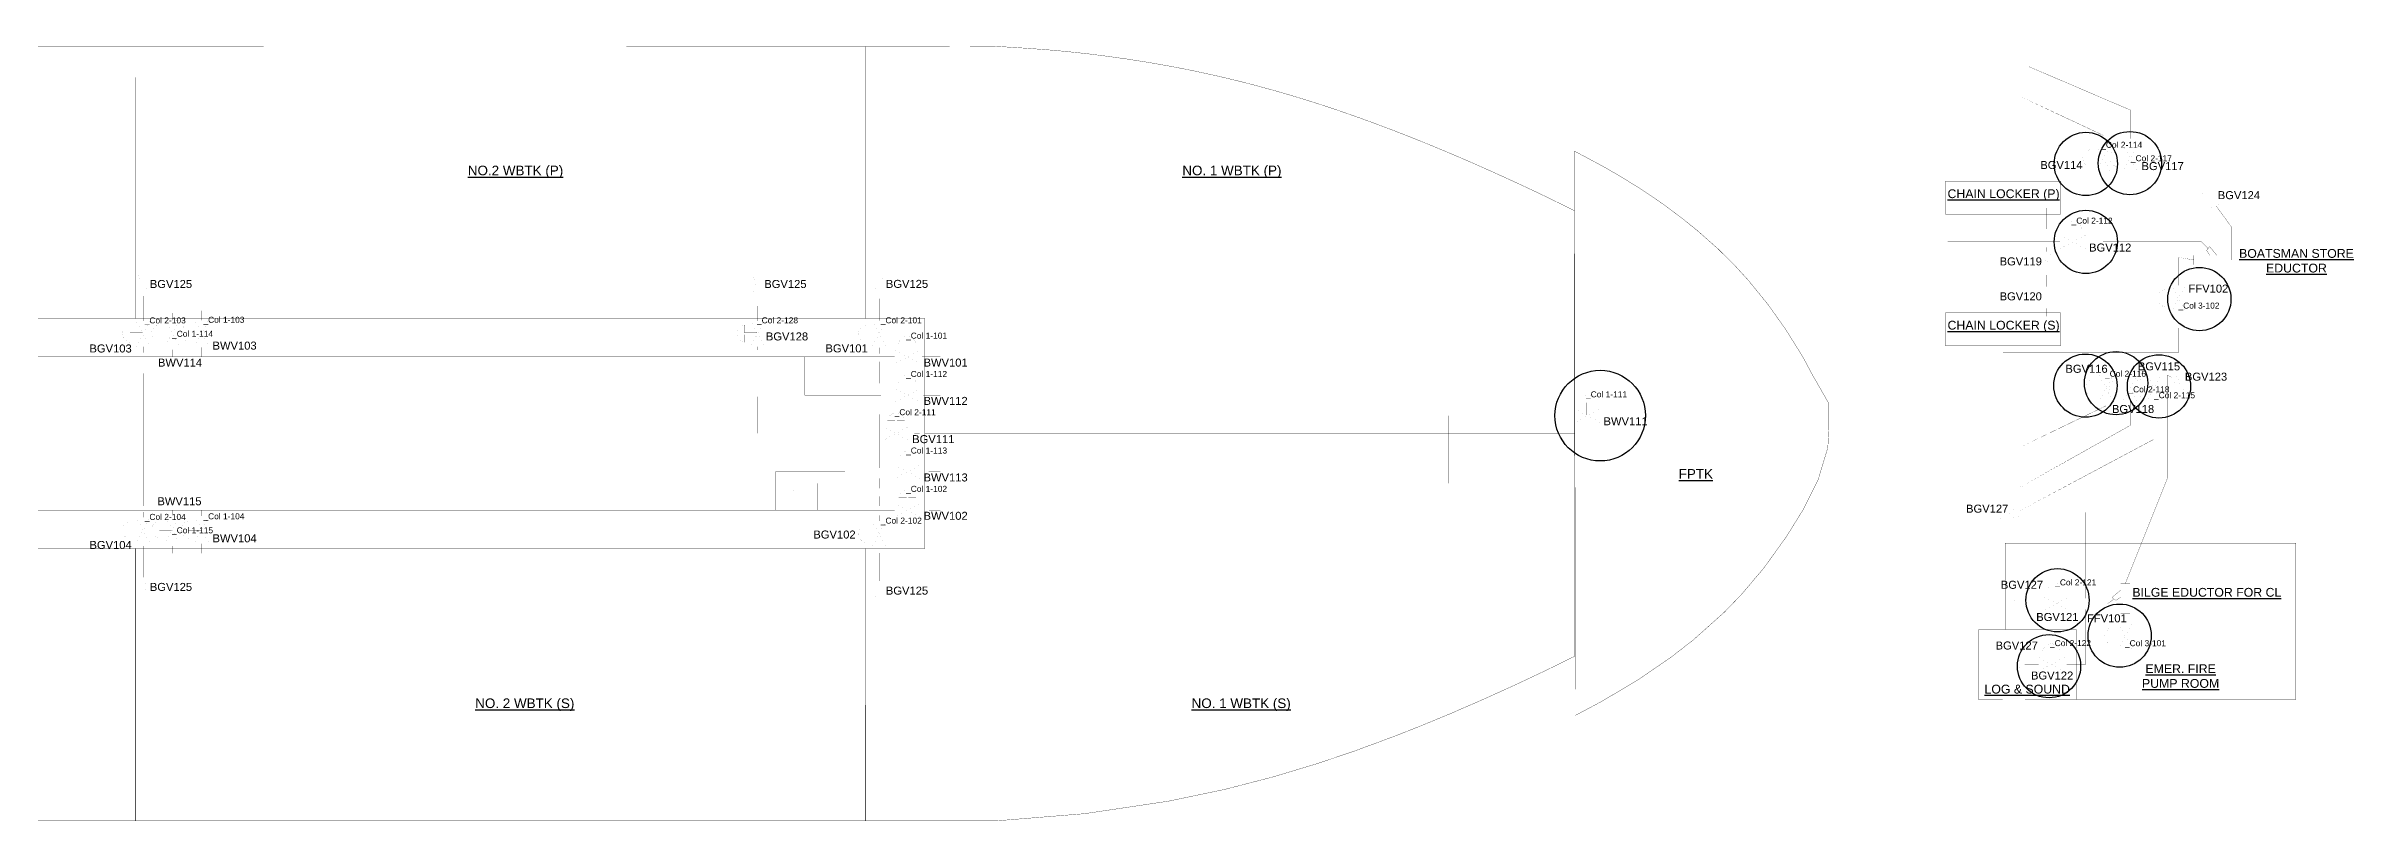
# Model space of a CAD drawing. Extents: x 136597 to 314487, y 107362 to 235283.
# Drawn here: x 152559 to 155442, y 117904 to 118872 of the extents above; entities that cross this region are included whole.
import ezdxf

# ---------------------------------------------------------------- set-up
doc = ezdxf.new("R2010")
doc.units = 0
doc.header["$MEASUREMENT"] = 0
doc.layers.add('A-BALLA.PIPE', color=200, linetype='CONTINUOUS', lineweight=50)
for name, color, linetype in [('Ballast', 80, 'CONTINUOUS'), ('Bilge - Ballast', 233, 'CONTINUOUS'), ('Omriss tanker Bilge', 132, 'CONTINUOUS'), ('Omriss tanker etc ballast', 180, 'CONTINUOUS')]:
    doc.layers.add(name, color=color, linetype=linetype)
doc.layers.add('Bilge', color=50, linetype='CONTINUOUS', plot=False)
doc.layers.add('FIFI', color=10, linetype='CONTINUOUS', plot=False)
doc.styles.add('ARIAL', font='ARIAL.TTF', dxfattribs={"height": 12})

msp = doc.modelspace()

# ---------------------------------------------------------------- linework, layer by layer
at = {"layer": 'A-BALLA.PIPE', "linetype": 'Continuous', "ltscale": 50}
msp.add_line((153493.3289674662, 118315.918238165), (153493.3289674662, 118315.918238165), dxfattribs=at)
at = {"layer": 'Ballast', "linetype": 'Continuous'}
for points in [[(155128.8578188778, 118730.6305423937, 0.03, 0.03, 0), (155113.22706496, 118730.6305423937, 0.03, 0.03, 0), (155113.22706496, 118720.9960525823, 0.03, 0.03, -0.8846768105770848), (155113.22706496, 118742.5150322053, 0.03, 0.03, 0), (155113.22706496, 118732.8805423937, 0.03, 0.03, 0), (155128.8578188778, 118732.8805423937, 0.03, 0.03, 0), (155120.7980230403, 118747.8138664789, 0, 0, 0), (155138.1319820275, 118747.8138664789, 0.03, 0.03, 0), (155129.4650025339, 118731.7555423936, 0.03, 0.03, 0), (155138.1319820275, 118715.6972183085, 0, 0, 0), (155120.7980230403, 118715.6972183085, 0.03, 0.03, 0)], [(155162.4336503567, 118730.6305423937, 0.03, 0.03, 0), (155146.802896439, 118730.6305423937, 0.03, 0.03, 0), (155146.802896439, 118720.9960525823, 0.03, 0.03, -0.8846768105770848), (155146.802896439, 118742.5150322053, 0.03, 0.03, 0), (155146.802896439, 118732.8805423937, 0.03, 0.03, 0), (155162.4336503567, 118732.8805423937, 0.03, 0.03, 0), (155154.3738545192, 118747.8138664789, 0, 0, 0), (155171.7078135064, 118747.8138664789, 0.03, 0.03, 0), (155163.0408340129, 118731.7555423936, 0.03, 0.03, 0), (155171.7078135064, 118715.6972183085, 0, 0, 0), (155154.3738545192, 118715.6972183085, 0.03, 0.03, 0)], [(155090.3507162942, 118627.751088715, 0.03, 0.03, 0), (155090.3507162942, 118643.3818426328, 0.03, 0.03, 0), (155080.7162264828, 118643.3818426328, 0.03, 0.03, -0.8846768105770848), (155102.2352061058, 118643.3818426328, 0.03, 0.03, 0), (155092.6007162942, 118643.3818426328, 0.03, 0.03, 0), (155092.6007162942, 118627.751088715, 0.03, 0.03, 0), (155107.5340403794, 118635.8108845525, 0, 0, 0), (155107.5340403794, 118618.4769255653, 0.03, 0.03, 0), (155091.4757162941, 118627.1439050589, 0.03, 0.03, 0), (155075.4173922089, 118618.4769255653, 0, 0, 0), (155075.4173922089, 118635.8108845525, 0.03, 0.03, 0)], [(155222.704228405, 118555.5153005223, 0.03, 0.03, 0), (155207.0734744872, 118555.5153005223, 0.03, 0.03, 0), (155207.0734744872, 118545.8808107108, 0.03, 0.03, -0.8846768105770848), (155207.0734744872, 118567.3997903339, 0.03, 0.03, 0), (155207.0734744872, 118557.7653005223, 0.03, 0.03, 0), (155222.704228405, 118557.7653005223, 0.03, 0.03, 0), (155214.6444325675, 118572.6986246075, 0, 0, 0), (155231.9783915547, 118572.6986246075, 0.03, 0.03, 0), (155223.3114120612, 118556.6403005222, 0.03, 0.03, 0), (155231.9783915547, 118540.581976437, 0, 0, 0), (155214.6444325675, 118540.581976437, 0.03, 0.03, 0)], [(152679.4689602701, 118511.2998303387, 0.03, 0.03, 0), (152663.8382063524, 118511.2998303387, 0.03, 0.03, 0), (152663.8382063524, 118501.6653405272, 0.03, 0.03, -0.8846768105770848), (152663.8382063524, 118523.1843201503, 0.03, 0.03, 0), (152663.8382063524, 118513.5498303387, 0.03, 0.03, 0), (152679.4689602701, 118513.5498303387, 0.03, 0.03, 0), (152671.4091644327, 118528.4831544239, 0, 0, 0), (152688.7431234199, 118528.4831544239, 0.03, 0.03, 0), (152680.0761439264, 118512.4248303386, 0.03, 0.03, 0), (152688.7431234199, 118496.3665062534, 0, 0, 0), (152671.4091644327, 118496.3665062534, 0.03, 0.03, 0)], [(152715.8807764131, 118512.0493029439, 0.03, 0.03, 0), (152700.2500224953, 118512.0493029439, 0.03, 0.03, 0), (152700.2500224953, 118502.4148131324, 0.03, 0.03, -0.8846768105770848), (152700.2500224953, 118523.9337927555, 0.03, 0.03, 0), (152700.2500224953, 118514.2993029439, 0.03, 0.03, 0), (152715.8807764131, 118514.2993029439, 0.03, 0.03, 0), (152707.8209805756, 118529.2326270291, 0, 0, 0), (152725.1549395628, 118529.2326270291, 0.03, 0.03, 0), (152716.4879600693, 118513.1743029438, 0.03, 0.03, 0), (152725.1549395628, 118497.1159788586, 0, 0, 0), (152707.8209805756, 118497.1159788586, 0.03, 0.03, 0)], [(152752.7833512695, 118512.0493029439, 0.03, 0.03, 0), (152737.1525973517, 118512.0493029439, 0.03, 0.03, 0), (152737.1525973517, 118502.4148131324, 0.03, 0.03, -0.8846768105770848), (152737.1525973517, 118523.9337927555, 0.03, 0.03, 0), (152737.1525973517, 118514.2993029439, 0.03, 0.03, 0), (152752.7833512695, 118514.2993029439, 0.03, 0.03, 0), (152744.723555432, 118529.2326270291, 0, 0, 0), (152762.0575144192, 118529.2326270291, 0.03, 0.03, 0), (152753.3905349257, 118513.1743029438, 0.03, 0.03, 0), (152762.0575144192, 118497.1159788586, 0, 0, 0), (152744.723555432, 118497.1159788586, 0.03, 0.03, 0)], [(153447.1978774444, 118511.2998694534, 0.03, 0.03, 0), (153431.5671235266, 118511.2998694534, 0.03, 0.03, 0), (153431.5671235266, 118501.6653796419, 0.03, 0.03, -0.8846768105770848), (153431.5671235266, 118523.184359265, 0.03, 0.03, 0), (153431.5671235266, 118513.5498694534, 0.03, 0.03, 0), (153447.1978774444, 118513.5498694534, 0.03, 0.03, 0), (153439.1380816069, 118528.4831935386, 0, 0, 0), (153456.4720405941, 118528.4831935386, 0.03, 0.03, 0), (153447.8050611006, 118512.4248694533, 0.03, 0.03, 0), (153456.4720405941, 118496.3665453681, 0, 0, 0), (153439.1380816069, 118496.3665453681, 0.03, 0.03, 0)], [(153599.1262964836, 118511.4349999293, 0.03, 0.03, 0), (153583.4955425658, 118511.4349999293, 0.03, 0.03, 0), (153583.4955425658, 118501.8005101178, 0.03, 0.03, -0.8846768105770848), (153583.4955425658, 118523.3194897409, 0.03, 0.03, 0), (153583.4955425658, 118513.6849999293, 0.03, 0.03, 0), (153599.1262964836, 118513.6849999293, 0.03, 0.03, 0), (153591.0665006461, 118528.6183240145, 0, 0, 0), (153608.4004596333, 118528.6183240145, 0.03, 0.03, 0), (153599.7334801398, 118512.5599999292, 0.03, 0.03, 0), (153608.4004596333, 118496.501675844, 0, 0, 0), (153591.0665006461, 118496.501675844, 0.03, 0.03, 0)], [(153634.0212723386, 118484.028859295, 0.03, 0.03, 0), (153634.0212723386, 118499.6596132128, 0.03, 0.03, 0), (153624.3867825271, 118499.6596132128, 0.03, 0.03, -0.8846768105770848), (153645.9057621502, 118499.6596132128, 0.03, 0.03, 0), (153636.2712723386, 118499.6596132128, 0.03, 0.03, 0), (153636.2712723386, 118484.028859295, 0.03, 0.03, 0), (153651.2045964238, 118492.0886551325, 0, 0, 0), (153651.2045964238, 118474.7546961453, 0.03, 0.03, 0), (153635.1462723385, 118483.4216756389, 0.03, 0.03, 0), (153619.0879482533, 118474.7546961453, 0, 0, 0), (153619.0879482533, 118492.0886551325, 0.03, 0.03, 0)], [(153634.0212722576, 118436.1488596248, 0.03, 0.03, 0), (153634.0212722576, 118451.7796135426, 0.03, 0.03, 0), (153624.3867824461, 118451.7796135426, 0.03, 0.03, -0.8846768105770848), (153645.9057620692, 118451.7796135426, 0.03, 0.03, 0), (153636.2712722576, 118451.7796135426, 0.03, 0.03, 0), (153636.2712722576, 118436.1488596248, 0.03, 0.03, 0), (153651.2045963428, 118444.2086554623, 0, 0, 0), (153651.2045963428, 118426.8746964751, 0.03, 0.03, 0), (153635.1462722575, 118435.5416759687, 0.03, 0.03, 0), (153619.0879481723, 118426.8746964751, 0, 0, 0), (153619.0879481723, 118444.2086554623, 0.03, 0.03, 0)], [(155132.1960121061, 118443.5139779715, 0.03, 0.03, 0), (155116.5652581883, 118443.5139779715, 0.03, 0.03, 0), (155116.5652581883, 118433.87948816, 0.03, 0.03, -0.8846768105770848), (155116.5652581883, 118455.3984677831, 0.03, 0.03, 0), (155116.5652581883, 118445.7639779715, 0.03, 0.03, 0), (155132.1960121061, 118445.7639779715, 0.03, 0.03, 0), (155124.1362162686, 118460.6973020567, 0, 0, 0), (155141.4701752558, 118460.6973020567, 0.03, 0.03, 0), (155132.8031957623, 118444.6389779714, 0.03, 0.03, 0), (155141.4701752558, 118428.5806538862, 0, 0, 0), (155124.1362162686, 118428.5806538862, 0.03, 0.03, 0)], [(155162.4336503567, 118443.5139779715, 0.03, 0.03, 0), (155146.802896439, 118443.5139779715, 0.03, 0.03, 0), (155146.802896439, 118433.87948816, 0.03, 0.03, -0.8846768105770848), (155146.802896439, 118455.3984677831, 0.03, 0.03, 0), (155146.802896439, 118445.7639779715, 0.03, 0.03, 0), (155162.4336503567, 118445.7639779715, 0.03, 0.03, 0), (155154.3738545192, 118460.6973020567, 0, 0, 0), (155171.7078135064, 118460.6973020567, 0.03, 0.03, 0), (155163.0408340129, 118444.6389779714, 0.03, 0.03, 0), (155171.7078135064, 118428.5806538862, 0, 0, 0), (155154.3738545192, 118428.5806538862, 0.03, 0.03, 0)], [(155192.1393255715, 118443.5139779715, 0.03, 0.03, 0), (155176.5085716537, 118443.5139779715, 0.03, 0.03, 0), (155176.5085716537, 118433.87948816, 0.03, 0.03, -0.8846768105770848), (155176.5085716537, 118455.3984677831, 0.03, 0.03, 0), (155176.5085716537, 118445.7639779715, 0.03, 0.03, 0), (155192.1393255715, 118445.7639779715, 0.03, 0.03, 0), (155184.079529734, 118460.6973020567, 0, 0, 0), (155201.4134887212, 118460.6973020567, 0.03, 0.03, 0), (155192.7465092277, 118444.6389779714, 0.03, 0.03, 0), (155201.4134887212, 118428.5806538862, 0, 0, 0), (155184.079529734, 118428.5806538862, 0.03, 0.03, 0)], [(154483.6320337439, 118410.6759614135, 0.03, 0.03, 0), (154483.6320337439, 118426.3067153313, 0.03, 0.03, 0), (154473.9975439324, 118426.3067153313, 0.03, 0.03, -0.8846768105770848), (154495.5165235555, 118426.3067153313, 0.03, 0.03, 0), (154485.8820337439, 118426.3067153313, 0.03, 0.03, 0), (154485.8820337439, 118410.6759614135, 0.03, 0.03, 0), (154500.8153578291, 118418.735757251, 0, 0, 0), (154500.8153578291, 118401.4017982638, 0.03, 0.03, 0), (154484.7570337438, 118410.0687777573, 0.03, 0.03, 0), (154468.6987096586, 118401.4017982638, 0, 0, 0), (154468.6987096586, 118418.735757251, 0.03, 0.03, 0)], [(153619.7755380855, 118388.3579003023, 0.03, 0.03, 0), (153619.7755380855, 118403.9886542201, 0.03, 0.03, 0), (153610.1410482741, 118403.9886542201, 0.03, 0.03, -0.8846768105770848), (153631.6600278971, 118403.9886542201, 0.03, 0.03, 0), (153622.0255380855, 118403.9886542201, 0.03, 0.03, 0), (153622.0255380855, 118388.3579003023, 0.03, 0.03, 0), (153636.9588621708, 118396.4176961398, 0, 0, 0), (153636.9588621708, 118379.0837371526, 0.03, 0.03, 0), (153620.9005380855, 118387.7507166462, 0.03, 0.03, 0), (153604.8422140003, 118379.0837371526, 0, 0, 0), (153604.8422140003, 118396.4176961398, 0.03, 0.03, 0)], [(153634.0212722576, 118340.4778531221, 0.03, 0.03, 0), (153634.0212722576, 118356.1086070399, 0.03, 0.03, 0), (153624.3867824461, 118356.1086070399, 0.03, 0.03, -0.8846768105770848), (153645.9057620692, 118356.1086070399, 0.03, 0.03, 0), (153636.2712722576, 118356.1086070399, 0.03, 0.03, 0), (153636.2712722576, 118340.4778531221, 0.03, 0.03, 0), (153651.2045963428, 118348.5376489596, 0, 0, 0), (153651.2045963428, 118331.2036899724, 0.03, 0.03, 0), (153635.1462722575, 118339.8706694659, 0.03, 0.03, 0), (153619.0879481723, 118331.2036899724, 0, 0, 0), (153619.0879481723, 118348.5376489596, 0.03, 0.03, 0)], [(153634.0212603686, 118292.5730352192, 0.03, 0.03, 0), (153634.0212603686, 118308.203789137, 0.03, 0.03, 0), (153624.3867705572, 118308.203789137, 0.03, 0.03, -0.8846768105770848), (153645.9057501802, 118308.203789137, 0.03, 0.03, 0), (153636.2712603686, 118308.203789137, 0.03, 0.03, 0), (153636.2712603686, 118292.5730352192, 0.03, 0.03, 0), (153651.2045844539, 118300.6328310567, 0, 0, 0), (153651.2045844539, 118283.2988720695, 0.03, 0.03, 0), (153635.1462603686, 118291.965851563, 0.03, 0.03, 0), (153619.0879362833, 118283.2988720695, 0, 0, 0), (153619.0879362833, 118300.6328310567, 0.03, 0.03, 0)], [(152679.4689704078, 118265.7792400626, 0.03, 0.03, 0), (152663.83821649, 118265.7792400626, 0.03, 0.03, 0), (152663.83821649, 118256.1447502512, 0.03, 0.03, -0.8846768105770848), (152663.83821649, 118277.6637298743, 0.03, 0.03, 0), (152663.83821649, 118268.0292400626, 0.03, 0.03, 0), (152679.4689704078, 118268.0292400626, 0.03, 0.03, 0), (152671.4091745703, 118282.9625641478, 0, 0, 0), (152688.7431335575, 118282.9625641478, 0.03, 0.03, 0), (152680.076154064, 118266.9042400625, 0.03, 0.03, 0), (152688.7431335575, 118250.8459159774, 0, 0, 0), (152671.4091745703, 118250.8459159774, 0.03, 0.03, 0)], [(152715.8807865508, 118266.5287126678, 0.03, 0.03, 0), (152700.250032633, 118266.5287126678, 0.03, 0.03, 0), (152700.250032633, 118256.8942228563, 0.03, 0.03, -0.8846768105770848), (152700.250032633, 118278.4132024794, 0.03, 0.03, 0), (152700.250032633, 118268.7787126678, 0.03, 0.03, 0), (152715.8807865508, 118268.7787126678, 0.03, 0.03, 0), (152707.8209907132, 118283.712036753, 0, 0, 0), (152725.1549497005, 118283.712036753, 0.03, 0.03, 0), (152716.4879702069, 118267.6537126677, 0.03, 0.03, 0), (152725.1549497005, 118251.5953885825, 0, 0, 0), (152707.8209907132, 118251.5953885825, 0.03, 0.03, 0)], [(152752.7833614072, 118266.5287126678, 0.03, 0.03, 0), (152737.1526074894, 118266.5287126678, 0.03, 0.03, 0), (152737.1526074894, 118256.8942228563, 0.03, 0.03, -0.8846768105770848), (152737.1526074894, 118278.4132024794, 0.03, 0.03, 0), (152737.1526074894, 118268.7787126678, 0.03, 0.03, 0), (152752.7833614072, 118268.7787126678, 0.03, 0.03, 0), (152744.7235655697, 118283.712036753, 0, 0, 0), (152762.0575245569, 118283.712036753, 0.03, 0.03, 0), (152753.3905450633, 118267.6537126677, 0.03, 0.03, 0), (152762.0575245569, 118251.5953885825, 0, 0, 0), (152744.7235655697, 118251.5953885825, 0.03, 0.03, 0)], [(153599.126266919, 118261.1536571353, 0.03, 0.03, 0), (153583.4955130012, 118261.1536571353, 0.03, 0.03, 0), (153583.4955130012, 118251.5191673238, 0.03, 0.03, -0.8846768105770848), (153583.4955130012, 118273.0381469469, 0.03, 0.03, 0), (153583.4955130012, 118263.4036571353, 0.03, 0.03, 0), (153599.126266919, 118263.4036571353, 0.03, 0.03, 0), (153591.0664710815, 118278.3369812205, 0, 0, 0), (153608.4004300687, 118278.3369812205, 0.03, 0.03, 0), (153599.7334505752, 118262.2786571352, 0.03, 0.03, 0), (153608.4004300687, 118246.22033305, 0, 0, 0), (153591.0664710815, 118246.22033305, 0.03, 0.03, 0)], [(155069.8651993011, 118175.6978969174, 0.03, 0.03, 0), (155069.8651993011, 118191.3286508352, 0.03, 0.03, 0), (155060.2307094897, 118191.3286508352, 0.03, 0.03, -0.8846768105770848), (155081.7496891127, 118191.3286508352, 0.03, 0.03, 0), (155072.1151993011, 118191.3286508352, 0.03, 0.03, 0), (155072.1151993011, 118175.6978969174, 0.03, 0.03, 0), (155087.0485233863, 118183.7576927549, 0, 0, 0), (155087.0485233863, 118166.4237337677, 0.03, 0.03, 0), (155070.990199301, 118175.0907132612, 0.03, 0.03, 0), (155054.9318752158, 118166.4237337677, 0, 0, 0), (155054.9318752158, 118183.7576927549, 0.03, 0.03, 0)], [(155156.3477437224, 118133.3656722548, 0.03, 0.03, 0), (155140.7169898047, 118133.3656722548, 0.03, 0.03, 0), (155140.7169898047, 118123.7311824434, 0.03, 0.03, -0.8846768105770848), (155140.7169898047, 118145.2501620665, 0.03, 0.03, 0), (155140.7169898047, 118135.6156722549, 0.03, 0.03, 0), (155156.3477437224, 118135.6156722549, 0.03, 0.03, 0), (155148.2879478849, 118150.5489963401, 0, 0, 0), (155165.6219068721, 118150.5489963401, 0.03, 0.03, 0), (155156.9549273786, 118134.4906722548, 0.03, 0.03, 0), (155165.6219068721, 118118.4323481696, 0, 0, 0), (155148.2879478849, 118118.4323481696, 0.03, 0.03, 0)], [(155063.3485511306, 118099.817655799, 0.03, 0.03, 0), (155063.3485511306, 118115.4484097168, 0.03, 0.03, 0), (155053.7140613191, 118115.4484097168, 0.03, 0.03, -0.8846768105770848), (155075.2330409422, 118115.4484097168, 0.03, 0.03, 0), (155065.5985511306, 118115.4484097168, 0.03, 0.03, 0), (155065.5985511306, 118099.817655799, 0.03, 0.03, 0), (155080.5318752158, 118107.8774516365, 0, 0, 0), (155080.5318752158, 118090.5434926493, 0.03, 0.03, 0), (155064.4735511305, 118099.2104721428, 0.03, 0.03, 0), (155048.4152270453, 118090.5434926493, 0, 0, 0), (155048.4152270453, 118107.8774516365, 0.03, 0.03, 0)]]:
    msp.add_lwpolyline(points, format="xyseb", close=True, dxfattribs=at)
at = {"layer": 'Ballast', "linetype": 'Continuous', "const_width": 0.3}
for points in [[(152716.4879600692, 118542.9117722346), (152716.4879600692, 118529.2326270291)], [(152753.3905349256, 118542.9117722346), (152753.391013248, 118529.2339175498)], [(149917.3347425662, 118483.4309463572), (153619.0879482533, 118483.4309463572)], [(152716.4879600692, 118497.1159788586), (152716.4879600692, 118483.4368336531)], [(152753.3905349256, 118497.1159788586), (152753.391013248, 118483.4381241738)], [(153619.0879481723, 118435.5416759687), (153506.9627422938, 118435.5416759687), (153506.9627423748, 118483.4216758287), (153506.9627422938, 118435.5416759687)], [(153651.2045964238, 118483.421675639), (153676.1111725932, 118483.421675639)], [(153651.2045963428, 118435.5416759687), (153676.1111725122, 118435.5416759687)], [(154468.6987096586, 118410.0687777574), (154310.7436667882, 118410.0687777574), (154310.7436667881, 118325.4731231045), (153522.9228047685, 118325.4731231045), (153522.9226790411, 118291.9666339487), (153522.9228047685, 118325.4731231045), (154310.7436667881, 118325.4731231045), (154310.7436667882, 118410.0687777574)], [(154500.8153578291, 118410.0687777574), (154525.7219339985, 118410.0687777574)], [(153619.0879481723, 118339.870669466), (153470.3669314154, 118339.870669466), (153470.3669746757, 118291.9657172617), (153470.3669746757, 118339.870669466)], [(153651.2045963428, 118339.870669466), (153676.1111725122, 118339.870669466)], [(149917.6926629434, 118291.9959655413), (153619.0879362833, 118291.9658515631)], [(152716.4879702068, 118283.712036753), (152716.4864228502, 118291.9731949891)], [(152753.3905450632, 118283.712036753), (152753.3890276759, 118292.0680482397)], [(153651.2045844539, 118291.9658515631), (153676.1111606232, 118291.9658515631)], [(152716.4879702068, 118251.5953885825), (152716.4884485292, 118237.9175338977)], [(152753.3905450632, 118251.5953885825), (152753.3910233856, 118237.9175338977)]]:
    msp.add_lwpolyline(points, close=True, dxfattribs=at)
at = {"layer": 'Ballast', "linetype": 'Continuous'}
msp.add_circle((154500.8153578291, 118410.0687777574), 56.61254798299342, dxfattribs=at)
at = {"layer": 'Bilge', "linetype": 'Continuous'}
for points, const_width in [([(155163.0408340128, 118747.8138664789), (155163.0408340128, 118792.0224731135), (155036.1051297761, 118846.2490985548), (155163.0408340128, 118792.0224731135)], 0.3), ([(155021.5779354331, 118810.7657616042), (155129.4650025339, 118760.2680762772), (155129.4650025339, 118747.8138664789), (155129.4650025339, 118760.2680762772)], 0.3), ([(155261.3291303966, 118693.4823994878), (155251.7675881374, 118686.0121039535), (155262.3882262682, 118680.152977861), (155265.6086762341, 118668.2963190637), (155275.1702184933, 118675.7666145981), (155264.4603728716, 118681.7719162183), (155261.3291303966, 118693.4823994878)], 0.0075), ([(155058.3507645756, 118630.9640349207), (155058.3507645756, 118669.5232278955)], 0.3), ([(155107.5340403794, 118627.1439050589), (155252.2198880128, 118627.1439050589), (155260.3269305465, 118618.7701249385), (155252.2198880128, 118627.1439050589)], 0.3), ([(155064.4176502212, 118614.7854790718), (155052.2838789301, 118614.7854790718), (155057.0458177731, 118603.6297069637), (155052.2838789301, 118592.3038253524), (155064.4176502212, 118592.3038253524), (155059.6754095572, 118603.6297069637), (155064.4176502212, 118614.7854790718)], 0.0075), ([(155058.3507645756, 118623.2655971379), (155058.3507645756, 118614.7854790718)], 0.3), ([(152686.1567662959, 118586.5573413986), (152674.0229950048, 118586.5573413986), (152678.7849338478, 118575.4015692905), (152674.0229950048, 118564.0756876792), (152686.1567662959, 118564.0756876792), (152681.4145256319, 118575.4015692905), (152686.1567662959, 118586.5573413986)], 0.0075), ([(153453.8856834701, 118586.5573805133), (153441.751912179, 118586.5573805133), (153446.513851022, 118575.4016084052), (153441.751912179, 118564.0757267939), (153453.8856834701, 118564.0757267939), (153449.1434428061, 118575.4016084052), (153453.8856834701, 118586.5573805133)], 0.0075), ([(153605.8141025094, 118586.6925109891), (153593.6803312182, 118586.6925109891), (153598.4422700613, 118575.536738881), (153593.6803312182, 118564.2108572698), (153605.8141025094, 118564.2108572698), (153601.0718618453, 118575.536738881), (153605.8141025094, 118586.6925109891)], 0.0075), ([(155064.4176502212, 118571.1205214219), (155052.2838789301, 118571.1205214219), (155057.0458177731, 118559.9647493138), (155052.2838789301, 118548.6388677025), (155064.4176502212, 118548.6388677025), (155059.6754095572, 118559.9647493138), (155064.4176502212, 118571.1205214219)], 0.0075), ([(155058.3507645756, 118592.3038253524), (155058.3507645756, 118571.1205214219)], 0.3), ([(152680.0898806504, 118564.0756876792), (152680.0761439263, 118528.4831544239)], 0.3), ([(153447.8187978246, 118564.0757267939), (153447.8050611005, 118528.4831935386)], 0.3), ([(153599.7472168638, 118564.2108572698), (153599.7334801397, 118528.6183240145)], 0.3), ([(155058.3507645756, 118548.6388677025), (155058.3507645756, 118534.0284830959)], 0.3), ([(152680.0761439915, 118487.8895011005), (152680.0761439461, 118496.3665062534)], 0.3), ([(153447.8050611459, 118488.2432858786), (153447.8050611005, 118496.3665453681)], 0.3), ([(153599.7334801397, 118496.501675844), (153599.7334801397, 118487.6933974655)], 0.3), ([(152680.0761439915, 118478.6945638339), (152680.0761439915, 118297.1773577575)], 0.3), ([(153447.8050611459, 118478.3509178285), (153447.8050611459, 118387.7506868627)], 0.3), ([(153599.7334692897, 118444.5416759687), (153599.7334692897, 118477.3227795904)], 0.3), ([(155215.1911464474, 118457.2329600703), (155209.6668550099, 118460.7401604003), (155209.6668550099, 118332.2254163082), (155156.9549273786, 118200.4162195394), (155209.6668550099, 118332.2254163082), (155209.6668550099, 118460.7401604003)], 0.3), ([(155218.4061060249, 118462.2772691681), (155211.9761868699, 118451.9872475255), (155223.9602612954, 118450.1139421479), (155231.0417105051, 118440.0737861278), (155237.4716296601, 118450.3638077704), (155225.3537326389, 118452.343962454), (155218.4061060249, 118462.2772691681)], 0.0075), ([(153599.7334692897, 118426.5416759687), (153599.7334559469, 118344.6602430744)], 0.3), ([(155020.2545855156, 118288.676737099), (155192.7465092276, 118380.5894574483), (155192.7465092276, 118428.5806538862), (155192.7465092276, 118380.5894574483)], 0.3), ([(155021.5779354331, 118368.81184996), (155132.7320866842, 118422.3132936843), (155132.7320866842, 118428.5806538862), (155132.7320866842, 118422.3132936843)], 0.3), ([(155021.5928607854, 118318.5128144784), (155163.0408340128, 118397.8381422614), (155163.0408340128, 118428.5806538862), (155163.0408340128, 118397.8381422614)], 0.3), ([(153604.8422140003, 118387.7506868627), (149917.3347425662, 118387.7506868627)], 0.3), ([(153636.9588621708, 118387.7507166462), (153650.6191500765, 118387.7507166462)], 0.3), ([(153599.7334559469, 118334.3409505006), (153599.7334630467, 118319.4176664053)], 0.3), ([(153599.7334630467, 118311.7972769161), (153599.7334846768, 118297.1915115316)], 0.3), ([(155107.2112811701, 118324.9293691833), (155107.2112811701, 118181.7257053645)], 0.3), ([(152680.0761642014, 118290.2370694919), (152680.0761642014, 118282.9625641478)], 0.3), ([(153599.7334846768, 118286.8722189578), (153599.7334846768, 118278.3369812205)], 0.3), ([(154998.0956214788, 118281.5204693417), (155004.7041469659, 118271.3442324817), (155011.4666269194, 118281.4137993915), (155023.5588482592, 118283.588618669), (155016.9503227721, 118293.7648555291), (155010.0344485877, 118283.6191606266), (154998.0956214788, 118281.5204693417)], 0.0075), ([(152680.0761540639, 118250.8459159774), (152680.0761540639, 118208.0251239253)], 0.3), ([(153599.7334505751, 118246.22033305), (153599.7334505751, 118203.399540998)], 0.3), ([(152686.1567764335, 118208.0251239253), (152674.0230051424, 118208.0251239253), (152678.7849439854, 118196.8693518172), (152674.0230051424, 118185.5434702059), (152686.1567764335, 118185.5434702059), (152681.4145357695, 118196.8693518172), (152686.1567764335, 118208.0251239253)], 0.0075), ([(153605.8140729448, 118203.399540998), (153593.6803016537, 118203.399540998), (153598.4422404967, 118192.2437688899), (153593.6803016537, 118180.9178872786), (153605.8140729448, 118180.9178872786), (153601.0718322808, 118192.2437688899), (153605.8140729448, 118203.399540998)], 0.0075), ([(155012.9470384117, 118181.1575989069), (155012.9470384117, 118169.0238276158), (155024.1028105198, 118173.7857664588), (155035.4286921311, 118169.0238276158), (155035.4286921311, 118181.1575989069), (155024.1028105198, 118176.4153582429), (155012.9470384117, 118181.1575989069)], 0.0075), ([(155035.4286921311, 118175.0907132613), (155054.9318752158, 118175.0907132613)], 0.3), ([(155080.5318752158, 118099.2104721429), (155107.2112811701, 118099.2104721429), (155107.2112811701, 118168.0709592126), (155107.2112811701, 118099.2104721429)], 0.3), ([(155087.0485233863, 118175.0907132613), (155134.6792797378, 118175.0907132613), (155142.7554668009, 118180.9860958154), (155134.6792797378, 118175.0907132613)], 0.3), ([(155006.4303902412, 118105.2773577884), (155006.4303902412, 118093.1435864973), (155017.5861623493, 118097.9055253403), (155028.9120439606, 118093.1435864973), (155028.9120439606, 118105.2773577884), (155017.5861623493, 118100.5351171244), (155006.4303902412, 118105.2773577884)], 0.0075), ([(155028.9120439606, 118099.2104721429), (155048.4152270453, 118099.2104721429)], 0.3)]:
    msp.add_lwpolyline(points, close=True, dxfattribs=dict(at, const_width=const_width))
at = {"layer": 'Bilge', "linetype": 'Continuous', "const_width": 0.3}
for points in [[(155279.7570542706, 118604.5706643608), (155289.8802580469, 118604.5706643608), (155289.8802580469, 118645.3663576762), (155270.3894473636, 118672.031466831)], [(155075.4173922089, 118627.1439050589), (154935.1176604134, 118627.1439050589)]]:
    msp.add_lwpolyline(points, dxfattribs=at)
at = {"layer": 'FIFI', "linetype": 'Continuous', "const_width": 0.3}
for points in [[(155242.5782683085, 118604.5706643608), (155223.3114120611, 118604.5706643609), (155223.3114120611, 118572.6986246075), (155223.3114120612, 118604.5706643609)], [(155223.3114120611, 118540.581976437), (155223.3114120611, 118488.915568588), (155004.2365678723, 118488.915568588), (155223.3114120611, 118488.915568588)], [(155156.9549273786, 118163.2374335774), (155156.9549273786, 118150.5489963401)], [(155156.9549273786, 118118.4323481696), (155156.9549273786, 118074.1741440138)]]:
    msp.add_lwpolyline(points, close=True, dxfattribs=at)
at = {"layer": 'Omriss tanker Bilge', "linetype": 'Continuous', "const_width": 0.3}
for points in [[(154932.1238647624, 118702.9744215615), (154932.1238647624, 118661.6827877296), (155075.7709489475, 118661.6827877296), (155075.7709489475, 118702.9744215615)], [(155279.7570542706, 118610.4059817609), (155279.7570542705, 118598.7353469608), (155242.5782683085, 118598.7353469608), (155242.5782683085, 118610.4059817609), (155262.7302671223, 118610.4059817609), (155258.4656741138, 118616.2898595152), (155262.1881869792, 118621.2503903617), (155271.3550555442, 118610.4059817609), (155279.7570542706, 118610.4059817609)], [(154932.1238647624, 118538.6595907702), (154932.1238647624, 118497.3679569383), (155075.7709489475, 118497.3679569383), (155075.7709489475, 118538.6595907702)], [(155006.8625034662, 118250.7036266253), (155369.8179054764, 118250.7036266253), (155369.8179054764, 118055.475837479), (155095.6040576747, 118055.4758374789), (155095.6040576747, 118142.8852970357), (155006.8625034662, 118142.8852970357)], [(155151.1196099785, 118200.4162195394), (155162.7902447786, 118200.4162195394), (155162.7902447786, 118163.2374335774), (155151.1196099785, 118163.2374335774), (155151.1196099785, 118183.3894323911), (155145.2357322242, 118179.1248393826), (155140.2752013777, 118182.8473522481), (155151.1196099785, 118192.014220813), (155151.1196099785, 118200.4162195394)], [(154973.7942450234, 118142.8852970357), (154973.7942450234, 118054.9653521378), (155095.6040576747, 118055.4758374789), (155095.6040576747, 118142.8852970357)]]:
    msp.add_lwpolyline(points, close=True, dxfattribs=at)
at = {"layer": 'Omriss tanker etc ballast', "linetype": 'Continuous', "const_width": 0.36}
for points in [[(151812.1365226233, 118871.4796850017), (151812.1365226233, 118531.0313304593), (152670.4984727625, 118531.4214132718), (152670.8398584936, 118871.4500897688)], [(152670.8398584936, 118871.5906850016), (152670.4984727625, 118531.2970351422), (153583.0984893202, 118531.2954118683), (153583.0984893202, 118871.4768318146)], [(153583.0984893202, 118871.4768318146), (153583.0984893202, 118531.3016759687), (153656.8958797853, 118531.2952806022), (153656.8984739984, 118387.6907557066), (154468.6985230871, 118387.6906850016), (154468.6984893207, 118666.0829814004), (154456.0234893204, 118672.3906850017), (154437.3102714317, 118681.5653185751), (154423.2784893203, 118688.3386850017), (154403.1831681867, 118697.7922468376), (154379.4034893203, 118708.7191850017), (154360.7644348575, 118717.1400998934), (154343.3584893213, 118724.8816850017), (154326.984912161, 118731.972009964), (154306.0213348326, 118740.8793876977), (154288.0492306854, 118748.3317664904), (154263.2617840722, 118758.325565791), (154239.8167209703, 118767.4597859638), (154215.558489321, 118776.5551850016), (154193.8534893207, 118784.3701850016), (154169.8283921621, 118792.6560793287), (154152.2734893204, 118798.4686850016), (154133.5684893208, 118804.4221850016), (154114.9283937164, 118810.118439388), (154092.0784893206, 118816.7446850017), (154066.7722172906, 118823.5949890883), (154049.1803135168, 118828.0985701378), (154023.8569099831, 118834.1427355359), (153991.3984893204, 118841.2426850017), (153963.9773036137, 118846.5789724766), (153936.2295691808, 118851.4590576435), (153911.2684893205, 118855.4086850016), (153886.2824271545, 118858.9522351467), (153860.215240597, 118862.264052692), (153832.9950415773, 118865.1919120874), (153806.1634893208, 118867.5451850015), (153779.3019988361, 118869.4370957133), (153745.2104549188, 118871.5906850016), (153722.3859428867, 118871.5906850016), (153672.3083481308, 118871.4796850017), (153626.4890475504, 118871.4796850017)], [(154468.6984898965, 118740.4304902102), (154469.7034893199, 118035.4606850017), (154501.9084893202, 118052.5246850016), (154548.2882446144, 118080.1142912662), (154589.1008636861, 118108.0999619733), (154616.8984893204, 118129.6549850016), (154655.4484893207, 118164.0580850018), (154677.3184893201, 118186.6480850015), (154705.7584893208, 118220.3083850016), (154733.7106934129, 118259.3219395533), (154753.9984893196, 118291.9861850017), (154772.8834893201, 118329.4935350017), (154785.1984893207, 118370.1701450016), (154786.3384893204, 118393.3235150017), (154786.3384893204, 118405.4022971286), (154786.3384893204, 118425.4722350017), (154765.63848932, 118461.5521850017), (154753.9984893196, 118483.3951850015), (154732.2184893196, 118518.2836850017), (154710.1551514001, 118549.305598862), (154685.6884893202, 118579.3491350017), (154668.7234893202, 118597.9156850016), (154648.0384893201, 118618.3975850016), (154622.1934893201, 118641.2944850016), (154600.69848932, 118658.5557350017), (154578.5134893207, 118674.9265850016), (154567.1734893206, 118682.7996350016), (154549.8784893195, 118694.2666850016), (154526.2084893205, 118708.8886850018), (154508.0284893203, 118719.4036850016), (154480.9963029631, 118734.1091889223)], [(153656.8984739984, 118387.6907548467), (153656.8958797853, 118244.0860894008), (153583.0985440768, 118244.0859581349), (153583.0984893202, 117903.9045545754), (153748.2484893209, 117903.9045545754), (153856.6384893206, 117912.6796850018), (153961.8934893212, 117928.4191850018), (154031.9284893212, 117943.0816850018), (154092.0784893206, 117958.6366850018), (154147.4543643186, 117975.3466609155), (154193.8534893207, 117991.0111850018), (154243.8001051482, 118009.4406249195), (154277.0958032264, 118022.5824860013), (154314.4621531965, 118038.0536189557), (154355.2534893209, 118055.7901850018), (154396.4584893205, 118074.4636850018), (154434.2134893204, 118092.3211850018), (154468.6984893207, 118109.298388603), (154468.6984898963, 118387.7009682559)], [(151811.8976985125, 118244.0828076373), (151811.558739465, 117903.9016850016), (152670.2184059999, 117903.9016850017), (152670.2178009049, 118244.0843343616)], [(152670.4984727625, 118244.0843348609), (152670.7961512974, 117903.9016850017), (153582.8096144583, 117903.9016850018), (153583.0985440768, 118244.0859581349)]]:
    msp.add_lwpolyline(points, close=True, dxfattribs=at)
at = {"layer": 'Omriss tanker etc ballast', "linetype": 'Continuous'}
for centre in [(155107.5340403794, 118724.5818205458), (155162.6718392714, 118725.6021194041), (155107.5340403794, 118627.1439050589), (155249.4293529638, 118555.6936051733), (155107.0234870859, 118447.5724735623), (155145.3136316002, 118450.6333463094), (155198.9198281648, 118446.552174704), (155072.1938648526, 118179.3655587265), (155149.8139364397, 118135.1879727776), (155061.5783159995, 118096.953720905)]:
    msp.add_circle(centre, 39.50383568138932, dxfattribs=at)

# ---------------------------------------------------------------- texts
at = {"layer": 'Ballast', "linetype": 'Continuous', "style": 'ARIAL'}
for s, p in [('_Col 2-114', (155126.7898971655, 118744.7239597306)), ('_Col 2-117', (155163.8539915057, 118727.9677023445)), ('_Col 2-112', (155089.7998903175, 118649.9950731577)), ('_Col 3-102', (155223.3349701953, 118543.8327535992)), ('_Col 2-103', (152682.2031570212, 118525.3143510489)), ('_Col 1-114', (152716.2909226011, 118508.5783848048)), ('_Col 1-103', (152755.5175480205, 118526.0638236541)), ('_Col 2-128', (153447.2059813353, 118525.4495206395)), ('_Col 2-101', (153601.8604932346, 118525.4495206395)), ('_Col 1-101', (153633.4704463619, 118506.2728437377)), ('_Col 1-112', (153633.4704462809, 118458.3928440675)), ('_Col 2-116', (155131.5080116024, 118458.7297252439)), ('_Col 1-111', (154483.0812077672, 118432.9199458561)), ('_Col 2-118', (155160.8382105815, 118439.1855318165)), ('_Col 2-115', (155192.7700673618, 118431.8314310484)), ('_Col 2-111', (153619.2247121088, 118410.601884745)), ('_Col 1-113', (153633.4704462809, 118362.7218375647)), ('_Col 1-102', (153633.4704343919, 118314.8170196619)), ('_Col 2-104', (152682.2031671588, 118279.7937607729)), ('_Col 1-104', (152755.5175581581, 118280.543233378)), ('_Col 2-102', (153601.86046367, 118275.1681778455)), ('_Col 1-115', (152716.2909327388, 118263.0577945287)), ('_Col 2-121', (155069.3143733244, 118197.9418813601)), ('_Col 2-122', (155062.7977251539, 118122.0616402416)), ('_Col 3-101', (155156.4430707782, 118121.9823960873))]:
    msp.add_text(s, height=7.5, dxfattribs=at).set_placement(p)
at = {"layer": 'Ballast', "linetype": 'Continuous', "char_height": 10, "width": 44.16908319713548, "attachment_point": 1, "style": 'ARIAL'}
for s, insert in [('BGV114', (155050.6490909774, 118728.2526308106)), ('BGV117', (155177.1257660612, 118726.9021367975)), ('BGV112', (155111.6322196723, 118625.0931236686)), ('FFV102', (155235.8634180615, 118573.8109177053)), ('BGV128', (153458.2579022048, 118514.0516199814)), ('BGV103', (152613.0900095008, 118498.9818123001)), ('BWV114', (152698.7151768604, 118481.340834741)), ('BWV103', (152766.8624416584, 118502.561596624)), ('BGV101', (153532.7473457143, 118499.1169818907)), ('BWV101', (153655.3027757167, 118481.3708942486)), ('BGV116', (155082.0366079125, 118473.6040254978)), ('BGV115', (155172.5417531789, 118476.6569992953)), ('BWV112', (153655.3027756357, 118433.4908945784)), ('BGV118', (155140.1565796342, 118423.3391611154)), ('BWV111', (154504.913537122, 118408.0179963671)), ('BGV111', (153641.0570414637, 118385.6999352559)), ('BWV113', (153655.3027756357, 118337.8198880757)), ('BWV115', (152697.9948239839, 118308.0635369358)), ('BWV102', (153655.3027637468, 118289.9150701728)), ('BGV104', (152613.0900196385, 118253.4612220241)), ('BWV104', (152766.862451796, 118261.7543083708)), ('BGV102', (153517.5980816758, 118266.4962725969)), ('BGV121', (155045.5674135674, 118163.4668684667)), ('FFV101', (155109.0071450673, 118161.8126786989)), ('BGV122', (155039.0507653969, 118090.3061415683))]:
    msp.add_mtext(s, dxfattribs=dict(at, insert=insert))
at = {"layer": 'Bilge', "linetype": 'Continuous', "char_height": 10, "width": 44.16908319713548, "attachment_point": 1, "style": 'ARIAL'}
for s, insert in [('BGV124', (155272.4498808815, 118690.5742348708)), ('BGV119', (154999.82838468, 118607.7958141536)), ('BGV125', (152688.5432181764, 118579.5676764804)), ('BGV125', (153456.2721353506, 118579.5677155951)), ('BGV125', (153608.2005543899, 118579.7028460709)), ('BGV120', (154999.82838468, 118564.1308565037)), ('BGV123', (155231.3267631373, 118463.7615649889)), ('BGV127', (154957.8894494144, 118298.8316189198)), ('BGV125', (152688.543228314, 118201.0354590071)), ('BGV125', (153608.2005248253, 118196.4098760798)), ('BGV127', (155001.3481276085, 118203.6916433252)), ('BGV127', (154994.8314794379, 118127.8114022067))]:
    msp.add_mtext(s, dxfattribs=dict(at, insert=insert))
at = {"layer": 'Bilge - Ballast', "linetype": 'Continuous', "attachment_point": 2, "style": 'ARIAL'}
for s, insert, char_height, width in [('{\\LNO.2 WBTK (P)}', (153145.4594143764, 118722.4270289185), 12, 208.6070520842884), ('{\\LNO. 1 WBTK (P)}', (154040.5620010243, 118722.4270289185), 12, 208.6070520842884), ('{\\LCHAIN LOCKER (P)}', (155004.7742758351, 118692.8791827521), 11, 183.6829001927906), ('{\\LBOATSMAN STORE EDUCTOR}', (155370.7208734613, 118618.2815287722), 11, 183.6829001927906), ('{\\LCHAIN LOCKER (S)}', (155004.7742758351, 118528.5643519608), 11, 183.6829001927906), ('{\\LFPTK}', (154620.2659309765, 118343.3032118161), 12, 208.6070520842884), ('{\\LBILGE EDUCTOR FOR CL}', (155258.7315466565, 118194.7759158334), 11, 183.6829001927906), ('{\\LEMER. FIRE \\PPUMP ROOM}', (155225.9738349818, 118099.2964632843), 11, 183.6829001927906), ('{\\LNO. 2 WBTK (S)}', (153157.0465051118, 118056.6771379552), 12, 208.6070520842884), ('{\\LNO. 1 WBTK (S)}', (154052.1490917597, 118056.6771379552), 12, 208.6070520842884), ('{\\LLOG & SOUND}', (155034.2754903224, 118073.8144638539), 11, 183.6829001927906)]:
    msp.add_mtext(s, dxfattribs=dict(at, insert=insert, char_height=char_height, width=width))

doc.saveas('drawing.dxf')
